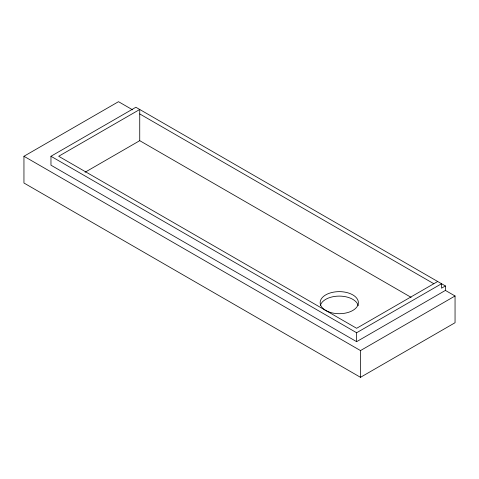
<?xml version="1.0" encoding="UTF-8"?>
<svg xmlns="http://www.w3.org/2000/svg" width="479" height="479" viewBox="0 0 479 479"><rect width="100%" height="100%" fill="white"/><g stroke="black" fill="none" stroke-linecap="round" stroke-linejoin="round"><path stroke-width="0.72" d="M445.404 290.418L445.404 285.957L135.874 107.254L50.966 156.274L50.966 165.189L356.633 341.665L445.404 290.418L455.05 295.986L455.05 322.726L360.495 377.314L23.95 183.014L23.95 156.274L118.505 101.686L132.659 109.853M85.058 172.242L139.736 140.676L411.126 297.363M437.68 281.502L356.633 328.295L58.683 156.274L139.736 109.481L139.736 140.676M50.966 156.274L356.633 332.749L441.542 283.73L441.542 288.184L445.404 285.957M23.95 156.274L360.495 350.574L455.05 295.986M139.736 113.936L433.794 283.712M360.495 350.574L360.495 377.314M356.633 332.749L356.633 341.665M320.325 305.686A19.106 11.029 0 0 1 339.264 296.1A19.106 11.029 0 0 1 358.208 305.686M329.714 312.224A19.106 11.029 0 0 0 358.37 302.668A19.106 11.029 0 0 0 329.714 293.118A19.106 11.029 0 0 0 329.714 312.224"/></g></svg>
